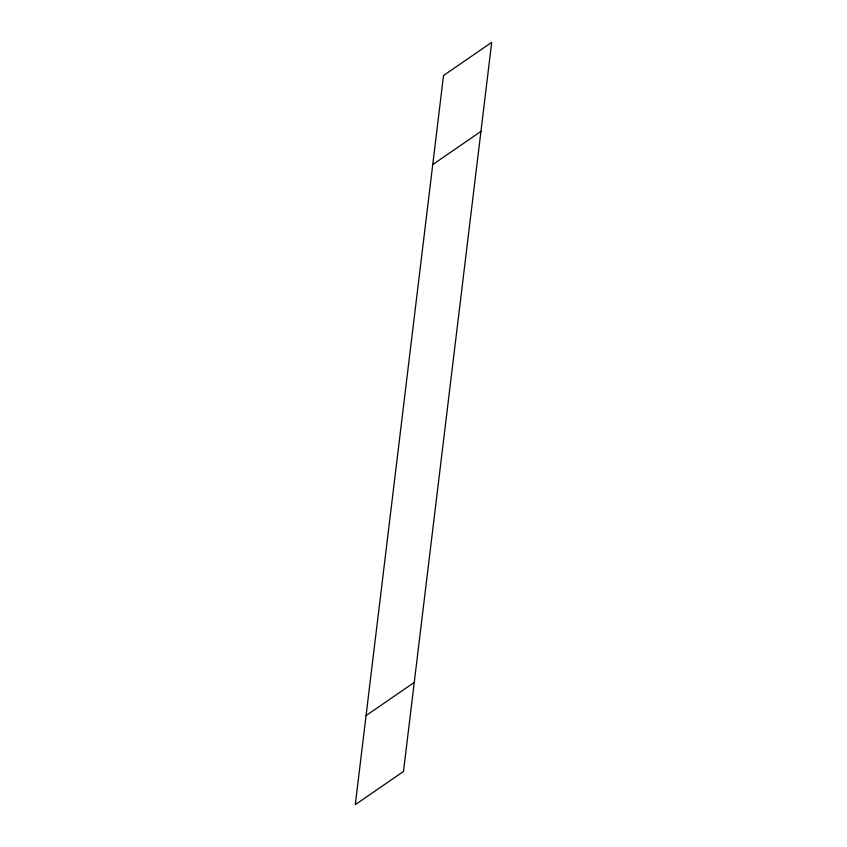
<?xml version="1.0" encoding="UTF-8"?>
<svg xmlns="http://www.w3.org/2000/svg" width="847" height="847" viewBox="0 0 847 847"><rect width="100%" height="100%" fill="white"/><g stroke="black" fill="none" stroke-linecap="round" stroke-linejoin="round"><path stroke-width="1.27" d="M432.743 164.572L480.937 131.412M366.063 715.588L414.257 682.428M443.521 75.51L355.285 804.65L403.479 771.49L491.715 42.35L443.521 75.51"/></g></svg>
